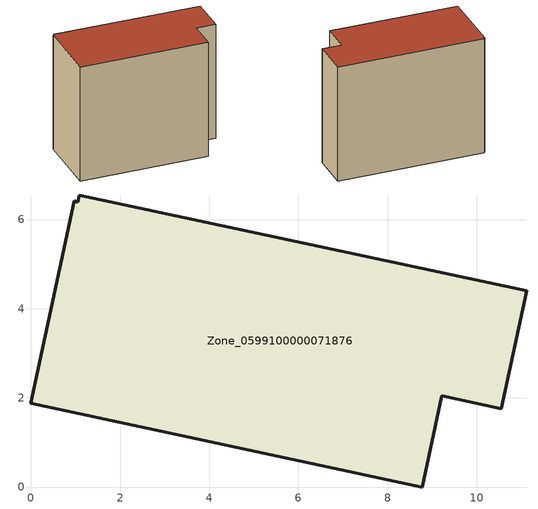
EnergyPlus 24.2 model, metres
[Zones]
Zone_0599100000071876
 floor ground (C_G): 1.09,6.55 11.12,4.4 10.55,1.76 9.22,2.05 8.78,0 0,1.88 0.97,6.42 1.05,6.39 z0
 wall outside (C_F): 0,1.88 8.78,0 9.22,2.05 10.55,1.76 11.12,4.4 1.09,6.55 1.05,6.39 0.97,6.42 0,1.88 z0:8.39
 roof outside (C_R): 1.05,6.39 0.97,6.42 0,1.88 8.78,0 9.22,2.05 10.55,1.76 11.12,4.4 1.09,6.55 z8.39
[BUILDING]
Pand.0599100000071876: North Axis=0; Terrain=City; Loads Convergence Tolerance Value=0.04; Temperature Convergence Tolerance Value=0.4; Solar Distribution=FullExterior; Maximum Number of Warmup Days=25; Minimum Number of Warmup Days=1
[Site:Location]
Rotterdam.The.Hague.AP_ZH_NLD Design_Conditions: Latitude=51.96; Longitude=4.45; Time Zone=1; Elevation=-4.5
[SITE:GROUNDTEMPERATURE:BUILDINGSURFACE]
18, 18, 18, 18, 18, 18, 18, 18, 18, 18, 18, 18
[MATERIAL] Thermal Absorptance=0.9; Solar Absorptance=0.7; Visible Absorptance=0.7
Name | Roughness | Thickness | Conductivity | Density | Specific Heat
G.TI.1975-1991 | MediumSmooth | 0.15 | 0.288461 | 540 | 1210
F.TI.1975-1991 | Rough | 0.3 | 0.230769 | 1920 | 840
R.TI.1975-1991 | MediumRough | 0.2 | 0.153846 | 1500 | 1000
[CONSTRUCTION]
C_G: G.TI.1975-1991
C_F: F.TI.1975-1991
C_R: R.TI.1975-1991
[ZONE]
Zone_0599100000071876: Type=1; Multiplier=1; Ceiling Height=Autocalculate; Volume=Autocalculate; Floor Area=autocalculate; Part of Total Floor Area=Yes
[ZONEINFILTRATION:DESIGNFLOWRATE]
Infil_Zone_0599100000071876: Zone or ZoneList or Space or SpaceList=Zone_0599100000071876; Schedule=AlwaysOn; Design Flow Rate Calculation Method=Flow/Area; Flow Rate per Floor Area=0.003; Constant Term Coefficient=1; Temperature Term Coefficient=0; Velocity Term Coefficient=0; Velocity Squared Term Coefficient=0
[HVACTEMPLATE:ZONE:IDEALLOADSAIRSYSTEM]
Zone_0599100000071876: Maximum Heating Supply Air Temperature=50; Minimum Cooling Supply Air Temperature=13; Maximum Heating Supply Air Humidity Ratio=0.0156; Minimum Cooling Supply Air Humidity Ratio=0.0077; Heating Limit=NoLimit; Cooling Limit=NoLimit; Dehumidification Control Type=ConstantSensibleHeatRatio; Cooling Sensible Heat Ratio=0.7; Dehumidification Setpoint=60; Humidification Control Type=None; Humidification Setpoint=30; Outdoor Air Method=None; Outdoor Air Flow Rate per Person=0.00944; Outdoor Air Flow Rate per Zone Floor Area=0; Outdoor Air Flow Rate per Zone=0; Demand Controlled Ventilation Type=None; Outdoor Air Economizer Type=NoEconomizer; Heat Recovery Type=None; Sensible Heat Recovery Effectiveness=0.7; Latent Heat Recovery Effectiveness=0.65
[ZONECONTROL:THERMOSTAT]
ThermostatControl_Zone_0599100000071876: Zone or ZoneList=Zone_0599100000071876; Control Type Schedule=DualSetpointControlType; Control 1=Thermostat_Zone_0599100000071876; Temperature Difference Between Cutout And Setpoint=0
[THERMOSTATSETPOINT:DUALSETPOINT]
Thermostat_Zone_0599100000071876: Heating Setpoint Temperature Schedule=HeatingSetpoint_Zone_0599100000071876; Cooling Setpoint Temperature Schedule=CoolingSetpoint_Zone_0599100000071876
[SCHEDULE:COMPACT]
HeatingSetpoint_Zone_0599100000071876: Through: 12/31, For: AllDays, Until: 24:00, 21
CoolingSetpoint_Zone_0599100000071876: Through: 12/31, For: AllDays, Until: 24:00, 24
DualSetpointControlType: Through: 12/31, For: AllDays, Until: 24:00, 4
AlwaysOn: Through: 12/31, For: AllDays, Until: 24:00, 1
